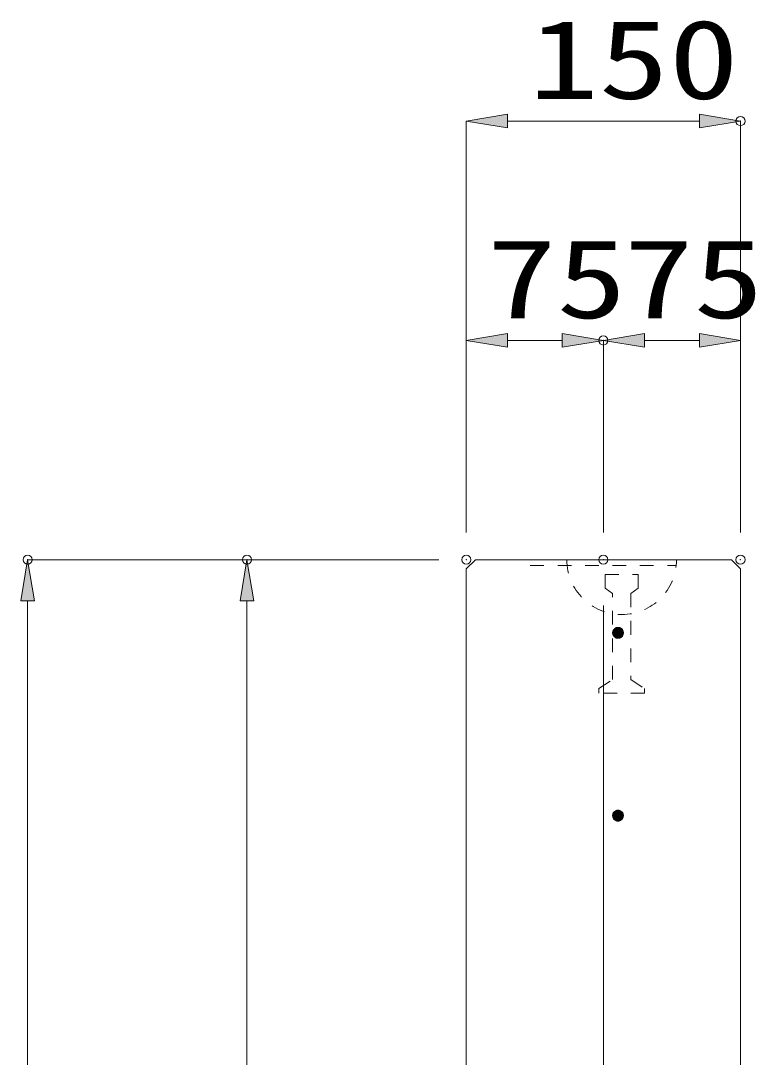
# Model space of a CAD drawing. Units: millimetres, scale not verified. Extents: x 0 to 6300, y 0 to 4455.
# Drawn here: x 4897 to 5299, y 1505 to 2072 of the extents above; entities that cross this region are included whole.
import ezdxf
from ezdxf.enums import TextEntityAlignment as Align

# ---------------------------------------------------------------- set-up
doc = ezdxf.new("R2010")
doc.units = ezdxf.units.MM
doc.header["$LTSCALE"] = 10
doc.header["$PDMODE"] = 32
doc.header["$PDSIZE"] = 5
doc.linetypes.add('USER1', pattern=[1.5, 0.75, -0.75])
doc.linetypes.add('USER3', pattern=[0.75, 0.5, -0.25])
for name, color, linetype, lineweight in [('Defpoints_2', 7, 'Continuous', 13), ('S-1', 2, 'USER1', 13), ('S-2', 3, 'Continuous', 13), ('S-4', 4, 'USER3', 13), ('S-Dim', 1, 'Continuous', 13)]:
    doc.layers.add(name, color=color, linetype=linetype, lineweight=lineweight)
doc.styles.add('ＭＳ ゴシック', font='')
doc.styles.get('ＭＳ ゴシック').set_extended_font_data('MS Gothic')

msp = doc.modelspace()

# ---------------------------------------------------------------- hatches: boundary and pattern name
at = {"layer": 'S-2'}
for points in [[(5226.5, 1737.5), (5226.48, 1737.88), (5226.41, 1738.25), (5226.29, 1738.6), (5226.13, 1738.95), (5225.93, 1739.26), (5225.69, 1739.55), (5225.41, 1739.81), (5225.11, 1740.03), (5224.78, 1740.21), (5224.43, 1740.35), (5224.06, 1740.45), (5223.69, 1740.49), (5223.31, 1740.49), (5222.94, 1740.45), (5222.57, 1740.35), (5222.22, 1740.21), (5221.89, 1740.03), (5221.59, 1739.81), (5221.31, 1739.55), (5221.07, 1739.26), (5220.87, 1738.95), (5220.71, 1738.6), (5220.59, 1738.25), (5220.52, 1737.88), (5220.5, 1737.5), (5223.5, 1737.5)], [(5220.5, 1737.5), (5220.52, 1737.12), (5220.59, 1736.75), (5220.71, 1736.4), (5220.87, 1736.05), (5221.07, 1735.74), (5221.31, 1735.45), (5221.59, 1735.19), (5221.89, 1734.97), (5222.22, 1734.79), (5222.57, 1734.65), (5222.94, 1734.55), (5223.31, 1734.51), (5223.69, 1734.51), (5224.06, 1734.55), (5224.43, 1734.65), (5224.78, 1734.79), (5225.11, 1734.97), (5225.41, 1735.19), (5225.69, 1735.45), (5225.93, 1735.74), (5226.13, 1736.05), (5226.29, 1736.4), (5226.41, 1736.75), (5226.48, 1737.12), (5226.5, 1737.5), (5223.5, 1737.5)], [(5226.5, 1637.5), (5226.48, 1637.88), (5226.41, 1638.25), (5226.29, 1638.6), (5226.13, 1638.95), (5225.93, 1639.26), (5225.69, 1639.55), (5225.41, 1639.81), (5225.11, 1640.03), (5224.78, 1640.21), (5224.43, 1640.35), (5224.06, 1640.45), (5223.69, 1640.49), (5223.31, 1640.49), (5222.94, 1640.45), (5222.57, 1640.35), (5222.22, 1640.21), (5221.89, 1640.03), (5221.59, 1639.81), (5221.31, 1639.55), (5221.07, 1639.26), (5220.87, 1638.95), (5220.71, 1638.6), (5220.59, 1638.25), (5220.52, 1637.88), (5220.5, 1637.5), (5223.5, 1637.5)], [(5220.5, 1637.5), (5220.52, 1637.12), (5220.59, 1636.75), (5220.71, 1636.4), (5220.87, 1636.05), (5221.07, 1635.74), (5221.31, 1635.45), (5221.59, 1635.19), (5221.89, 1634.97), (5222.22, 1634.79), (5222.57, 1634.65), (5222.94, 1634.55), (5223.31, 1634.51), (5223.69, 1634.51), (5224.06, 1634.55), (5224.43, 1634.65), (5224.78, 1634.79), (5225.11, 1634.97), (5225.41, 1635.19), (5225.69, 1635.45), (5225.93, 1635.74), (5226.13, 1636.05), (5226.29, 1636.4), (5226.41, 1636.75), (5226.48, 1637.12), (5226.5, 1637.5), (5223.5, 1637.5)]]:
    msp.add_hatch(color=256, dxfattribs=at).paths.add_polyline_path(points)
at = {"layer": 'S-Dim'}
for points in [[(5163, 2021.25), (5163, 2013.75), (5140.5, 2017.5)], [(5268, 2021.25), (5268, 2013.75), (5290.5, 2017.5)], [(5163, 1901.25), (5163, 1893.75), (5140.5, 1897.5)], [(5193, 1901.25), (5193, 1893.75), (5215.5, 1897.5)], [(5238, 1901.25), (5238, 1893.75), (5215.5, 1897.5)], [(5268, 1901.25), (5268, 1893.75), (5290.5, 1897.5)], [(4896.75, 1755), (4904.25, 1755), (4900.5, 1777.5)], [(5016.75, 1755), (5024.25, 1755), (5020.5, 1777.5)]]:
    msp.add_hatch(color=256, dxfattribs=at).paths.add_polyline_path(points)

# ---------------------------------------------------------------- linework, layer by layer
at = {"layer": 'Defpoints_2'}
for p in [(5290.5, 2017.5), (5215.5, 1897.5), (5215.5, 1897.5), (4900.5, 1777.5), (5020.5, 1777.5), (5140.5, 1777.5), (5140.5, 1777.5), (5140.5, 1777.5), (5140.5, 1777.5), (5215.5, 1777.5), (5215.5, 1777.5), (5290.5, 1777.5), (5290.5, 1777.5)]:
    msp.add_point(p, dxfattribs=at)
at = {"layer": 'S-1', "linetype": 'Continuous'}
for p, q in [((5140.5, 1772.5), (5145.5, 1777.5)), ((5145.5, 1777.5), (5285.5, 1777.5)), ((5285.5, 1777.5), (5290.5, 1772.5)), ((5140.5, 886.5), (5140.5, 1772.5)), ((5290.5, 1772.5), (5290.5, 997.5))]:
    msp.add_line(p, q, dxfattribs=at)
at = {"layer": 'S-1'}
for p, q in [((5255.5, 1777.5), (5195.5, 1777.5)), ((5175.5, 1774.3), (5255.5, 1774.3))]:
    msp.add_line(p, q, dxfattribs=at)
msp.add_arc((5225.5, 1777.5), 30, 180, 0, dxfattribs=at)
at = {"layer": 'S-2'}
msp.add_line((5215.5, 957.5), (5215.5, 1752.5), dxfattribs=at)
for points in [[(5226.5, 1737.5), (5226.48, 1737.88), (5226.41, 1738.25), (5226.29, 1738.6), (5226.13, 1738.95), (5225.93, 1739.26), (5225.69, 1739.55), (5225.41, 1739.81), (5225.11, 1740.03), (5224.78, 1740.21), (5224.43, 1740.35), (5224.06, 1740.45), (5223.69, 1740.49), (5223.31, 1740.49), (5222.94, 1740.45), (5222.57, 1740.35), (5222.22, 1740.21), (5221.89, 1740.03), (5221.59, 1739.81), (5221.31, 1739.55), (5221.07, 1739.26), (5220.87, 1738.95), (5220.71, 1738.6), (5220.59, 1738.25), (5220.52, 1737.88), (5220.5, 1737.5), (5223.5, 1737.5)], [(5220.5, 1737.5), (5220.52, 1737.12), (5220.59, 1736.75), (5220.71, 1736.4), (5220.87, 1736.05), (5221.07, 1735.74), (5221.31, 1735.45), (5221.59, 1735.19), (5221.89, 1734.97), (5222.22, 1734.79), (5222.57, 1734.65), (5222.94, 1734.55), (5223.31, 1734.51), (5223.69, 1734.51), (5224.06, 1734.55), (5224.43, 1734.65), (5224.78, 1734.79), (5225.11, 1734.97), (5225.41, 1735.19), (5225.69, 1735.45), (5225.93, 1735.74), (5226.13, 1736.05), (5226.29, 1736.4), (5226.41, 1736.75), (5226.48, 1737.12), (5226.5, 1737.5), (5223.5, 1737.5)], [(5226.5, 1637.5), (5226.48, 1637.88), (5226.41, 1638.25), (5226.29, 1638.6), (5226.13, 1638.95), (5225.93, 1639.26), (5225.69, 1639.55), (5225.41, 1639.81), (5225.11, 1640.03), (5224.78, 1640.21), (5224.43, 1640.35), (5224.06, 1640.45), (5223.69, 1640.49), (5223.31, 1640.49), (5222.94, 1640.45), (5222.57, 1640.35), (5222.22, 1640.21), (5221.89, 1640.03), (5221.59, 1639.81), (5221.31, 1639.55), (5221.07, 1639.26), (5220.87, 1638.95), (5220.71, 1638.6), (5220.59, 1638.25), (5220.52, 1637.88), (5220.5, 1637.5), (5223.5, 1637.5)], [(5220.5, 1637.5), (5220.52, 1637.12), (5220.59, 1636.75), (5220.71, 1636.4), (5220.87, 1636.05), (5221.07, 1635.74), (5221.31, 1635.45), (5221.59, 1635.19), (5221.89, 1634.97), (5222.22, 1634.79), (5222.57, 1634.65), (5222.94, 1634.55), (5223.31, 1634.51), (5223.69, 1634.51), (5224.06, 1634.55), (5224.43, 1634.65), (5224.78, 1634.79), (5225.11, 1634.97), (5225.41, 1635.19), (5225.69, 1635.45), (5225.93, 1635.74), (5226.13, 1636.05), (5226.29, 1636.4), (5226.41, 1636.75), (5226.48, 1637.12), (5226.5, 1637.5), (5223.5, 1637.5)]]:
    msp.add_lwpolyline(points, close=True, dxfattribs=at)
at = {"layer": 'S-4', "linetype": 'USER1'}
for p, q in [((5216.5, 1762), (5216.5, 1769.5)), ((5216.5, 1769.5), (5234.5, 1769.5)), ((5234.5, 1769.5), (5234.5, 1762)), ((5220.5, 1759), (5216.5, 1762)), ((5220.5, 1712), (5220.5, 1759)), ((5234.5, 1762), (5230.5, 1759)), ((5230.5, 1759), (5230.5, 1712)), ((5213, 1707), (5220.5, 1712)), ((5230.5, 1712), (5238, 1707)), ((5213, 1704.5), (5213, 1707)), ((5238, 1704.5), (5213, 1704.5)), ((5238, 1707), (5238, 1704.5))]:
    msp.add_line(p, q, dxfattribs=at)
at = {"layer": 'S-Dim'}
for p, q in [((5140.5, 1792.5), (5140.5, 2017.5)), ((5163, 2017.5), (5268, 2017.5)), ((5290.5, 1792.5), (5290.5, 2017.5)), ((5140.5, 1792.5), (5140.5, 1897.5)), ((5163, 1897.5), (5193, 1897.5)), ((5215.5, 1792.5), (5215.5, 1897.5)), ((5215.5, 1792.5), (5215.5, 1897.5)), ((5268, 1897.5), (5238, 1897.5)), ((5290.5, 1792.5), (5290.5, 1897.5)), ((5125.5, 1777.5), (4900.5, 1777.5)), ((5125.5, 1777.5), (5020.5, 1777.5)), ((4900.5, 900), (4900.5, 1755)), ((5020.5, 1000), (5020.5, 1755))]:
    msp.add_line(p, q, dxfattribs=at)
for points in [[(5163, 2021.25), (5163, 2013.75), (5140.5, 2017.5)], [(5268, 2021.25), (5268, 2013.75), (5290.5, 2017.5)], [(5163, 1901.25), (5163, 1893.75), (5140.5, 1897.5)], [(5193, 1901.25), (5193, 1893.75), (5215.5, 1897.5)], [(5238, 1901.25), (5238, 1893.75), (5215.5, 1897.5)], [(5268, 1901.25), (5268, 1893.75), (5290.5, 1897.5)], [(4896.75, 1755), (4904.25, 1755), (4900.5, 1777.5)], [(5016.75, 1755), (5024.25, 1755), (5020.5, 1777.5)]]:
    msp.add_lwpolyline(points, close=True, dxfattribs=at)

# ---------------------------------------------------------------- texts
at = {"layer": 'S-Dim', "style": 'ＭＳ ゴシック', "width": 1.3}
for s, p in [('150', (5174.7, 2016.67)), ('75', (5151.6, 1896.67)), ('75', (5226.6, 1896.67))]:
    msp.add_text(s, height=43.3, dxfattribs=at).set_placement(p, align=Align.BOTTOM_LEFT)

doc.saveas('drawing.dxf')
